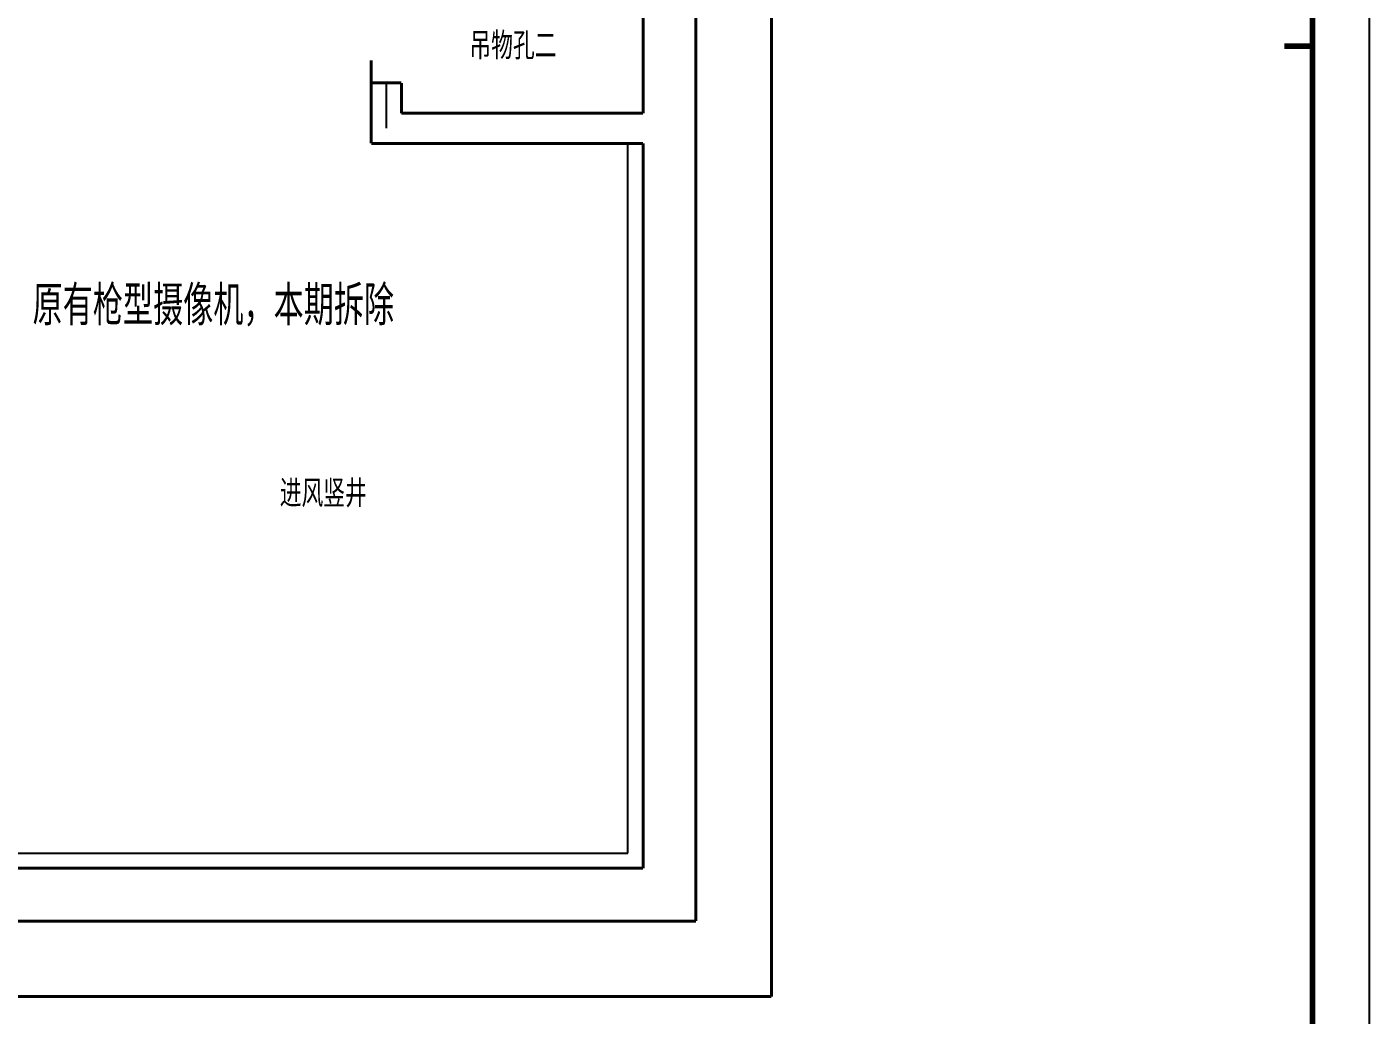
# Model space of a CAD drawing. Header units: millimetres. Extents: x -70627 to 13473, y 10065 to 69465.
# Drawn here: x -10232 to 13473, y 22652 to 40108 of the extents above; entities that cross this region are included whole.
import ezdxf
from ezdxf.enums import TextEntityAlignment as Align

# ---------------------------------------------------------------- set-up
doc = ezdxf.new("R2010")
doc.units = ezdxf.units.MM
doc.linetypes.add('CEN', pattern=[34.5, 32, -1, 0.5, -1])
doc.layers.add('$TD_AUDIT_GENERATED_(155)', color=7, linetype='Continuous', plot=False)
doc.layers.add('$TD_AUDIT_GENERATED_(3A53)', color=7, linetype='Continuous', plot=False)
for name, color, linetype in [('2', 2, 'Continuous'), ('CEN', 1, 'CEN'), ('tk', 7, 'Continuous')]:
    doc.layers.add(name, color=color, linetype=linetype)
doc.styles.add('$TD_AUDIT_GENERATED_(152)', font='', dxfattribs={"width": 0.75})
doc.styles.add('$TD_AUDIT_GENERATED_(174D)', font='', dxfattribs={"width": 0.9})
doc.styles.add('1', font='ROMANC.shx', dxfattribs={"width": 0.7, "bigfont": 'HZTXT1.shx'})
doc.styles.add('sepd_yb2', font='sepd_gbe.shx', dxfattribs={"width": 0.8, "bigfont": 'sepd_gbc.shx'})
doc.styles.add('TBZT', font='')
doc.styles.get('$TD_AUDIT_GENERATED_(152)').set_extended_font_data('SimSun')
doc.styles.get('$TD_AUDIT_GENERATED_(174D)').set_extended_font_data('SimSun')
doc.styles.get('TBZT').set_extended_font_data('SimSun')

# ---------------------------------------------------------------- blocks, each defined once
blk = doc.blocks.new('$TD_AUDIT_GENERATED_(243E)')
at = {"layer": '$TD_AUDIT_GENERATED_(3A53)'}
blk.add_lwpolyline([(29.24, 625.31), (870.24, 625.31), (870.24, 31.31), (29.24, 31.31)], close=True, dxfattribs=at)
at = {"layer": 'tk'}
blk.add_lwpolyline([(54.24, 615.31), (860.24, 615.31), (860.24, 41.31), (54.24, 41.31)], close=True, dxfattribs=at)
at = {"layer": 'tk', "const_width": 1}
for points in [[(860.24, 41.31), (860.24, 615.31)], [(860.24, 328.31), (855.24, 328.31)]]:
    blk.add_lwpolyline(points, dxfattribs=at)
at = {"layer": '$TD_AUDIT_GENERATED_(155)', "style": 'sepd_yb2', "flags": 1}
for tag, p in [('{LZCO-CB-W70-H36}', (140.29, 41.24)), ('{LZCO-ZZ-W63-H35-D10}', (528.73, 41.31))]:
    blk.add_attdef(tag, text='', height=4, dxfattribs=at).set_placement(p, align=Align.BOTTOM_RIGHT)
at = {"layer": 'tk', "style": 'sepd_yb2'}
for tag, height, p in [('\\M+5B9A4\\M+5B3CC', 6, (779.26, 103.63)), ('\\M+5B9A4\\M+5B3CC1', 4, (779.7, 105.96)), ('\\M+5BDD7\\M+5B6CE', 6, (833.05, 103.16)), ('\\M+5B9A4\\M+5B3CC2', 4, (779.11, 101.38)), ('\\M+5CDBC\\M+5C3FB1', 6, (820.24, 78.31)), ('\\M+5CDBC\\M+5C3FB', 6, (820.24, 74.31)), ('\\M+5CDBC\\M+5C3FB2', 6, (820.24, 70.31)), ('\\M+5B1C8\\M+5C0FD', 5, (740.37, 45.81)), ('\\M+5C8D5\\M+5C6DA', 5, (770.17, 45.81)), ('\\M+5CDBC\\M+5BAC5', 5, (827.28, 46.04))]:
    blk.add_attdef(tag, text='', height=height, dxfattribs=at).set_placement(p, align=Align.MIDDLE_CENTER)
at = {"layer": 'tk', "flags": 3}
for tag, height, style, width, p in [('N\\M+5C5FA\\M+5D7BC_T6_H7', 2, '$TD_AUDIT_GENERATED_(174D)', 0.8, (758.17, 93.99)), ('N\\M+5C5FA\\M+5D7BC\\M+5C8D5\\M+5C6DA_T5_H1.5', 1.5, 'TBZT', 0.65, (774.04, 93.96)), ('N\\M+5C9F3\\M+5BACB\\M+5D2BB_T6_H7', 2, '$TD_AUDIT_GENERATED_(174D)', 0.8, (758.17, 85.99)), ('N\\M+5C9F3\\M+5BACB\\M+5D2BB\\M+5C8D5\\M+5C6DA_T5_H1.5', 1.5, 'TBZT', 0.65, (774.05, 86.15)), ('N\\M+5C9F3\\M+5BACB\\M+5B6FE_T6_H7', 2, '$TD_AUDIT_GENERATED_(174D)', 0.8, (758.17, 77.99)), ('N\\M+5C9F3\\M+5BACB\\M+5B6FE\\M+5C8D5\\M+5C6DA_T5_H1.5', 1.5, 'TBZT', 0.65, (773.93, 78.11)), ('N\\M+5D0A3\\M+5BACB_T6_H7', 2, '$TD_AUDIT_GENERATED_(174D)', 0.8, (758.28, 69.99)), ('N\\M+5D0A3\\M+5BACB\\M+5C8D5\\M+5C6DA_T5_H1.5', 1.5, 'TBZT', 0.65, (773.94, 69.85)), ('N\\M+5C9E8\\M+5BCC6_T6_H7', 2, '$TD_AUDIT_GENERATED_(174D)', 0.8, (758.17, 61.99)), ('N\\M+5C9E8\\M+5BCC6\\M+5C8D5\\M+5C6DA_T5_H1.5', 1.5, 'TBZT', 0.65, (773.5, 62.19)), ('N\\M+5D6C6\\M+5CDBC_T6_H7', 2, '$TD_AUDIT_GENERATED_(174D)', 0.8, (758.06, 53.99)), ('N\\M+5D6C6\\M+5CDBC\\M+5C8D5\\M+5C6DA_T5_H1.5', 1.5, 'TBZT', 0.65, (773.61, 54.1))]:
    blk.add_attdef(tag, text='', height=height, dxfattribs=dict(at, style=style, width=width)).set_placement(p, align=Align.MIDDLE_CENTER)
at = {"layer": 'tk', "style": '$TD_AUDIT_GENERATED_(152)', "width": 0.8, "flags": 3}
for tag, p in [('LZCO_NCB-W70-H36_T7', (143.8, 77.31)), ('LZCO_NZZ-W63-H35_T7', (528.73, 76.31))]:
    blk.add_attdef(tag, text='', height=3, dxfattribs=at).set_placement(p, align=Align.TOP_RIGHT)
blk.add_attdef('LZHQINS_N5__0__\\M+5BBE1\\M+5C7A9\\M+5C0B8.DWG__0__1_T8', text='', height=3, dxfattribs=at).set_placement((720.24, 41.31), align=Align.BOTTOM_RIGHT)
blk.add_attdef('LZFRAME', (812.74, 35.32), '', height=3, dxfattribs=at)

msp = doc.modelspace()

# ---------------------------------------------------------------- linework, layer by layer
at = {"color": 7, "const_width": 53.3}
msp.add_lwpolyline([(-4151, 39117), (-4151, 39517)], dxfattribs=at)
at = {"layer": '2', "color": 7}
for p, q in [((383, 25514), (383, 38050)), ((-10419, 25514), (383, 25514))]:
    msp.add_line(p, q, dxfattribs=at)
at = {"layer": '2', "color": 7, "const_width": 53.3}
for points in [[(2917, 22980), (2917, 65923)], [(1584, 24313), (1584, 64589)], [(650, 38583), (650, 51119)], [(-4151, 38050), (-4151, 39117)], [(-4151, 39117), (-3617, 39117)], [(-3617, 38583), (-3617, 39117)], [(-3617, 38583), (650, 38583)], [(-4151, 38050), (650, 38050)], [(650, 25247), (650, 38050)], [(-10419, 25247), (650, 25247)], [(-61631, 24313), (1584, 24313)], [(-62964, 22980), (2917, 22980)]]:
    msp.add_lwpolyline(points, dxfattribs=at)
at = {"layer": 'CEN', "color": 7}
msp.add_line((-3884, 39117), (-3884, 38316), dxfattribs=at)

# ---------------------------------------------------------------- block references
at = {"xscale": 100, "yscale": 100, "zscale": 100}
msp.add_blockref('$TD_AUDIT_GENERATED_(243E)', (-73551, 6934), dxfattribs=at)

# ---------------------------------------------------------------- texts
at = {"color": 7, "style": '1', "width": 0.8}
for s, p in [('\\M+5B5F5\\M+5CEEF\\M+5BFD7\\M+5B6FE', (-2416, 39532)), ('\\M+5BDF8\\M+5B7E7\\M+5CAFA\\M+5BEAE', (-5766, 31625))]:
    msp.add_text(s, height=480.11, dxfattribs=at).set_placement(p)
at = {"ltscale": 200, "style": 'sepd_yb2', "width": 0.8}
msp.add_text('\\M+5D4AD\\M+5D3D0\\M+5C7B9\\M+5D0CD\\M+5C9E3\\M+5CFF1\\M+5BBFA\\M+5A3AC\\M+5B1BE\\M+5C6DA\\M+5B2F0\\M+5B3FD', height=700, dxfattribs=at).set_placement((-6939, 34837), align=Align.CENTER)

doc.saveas('drawing.dxf')
